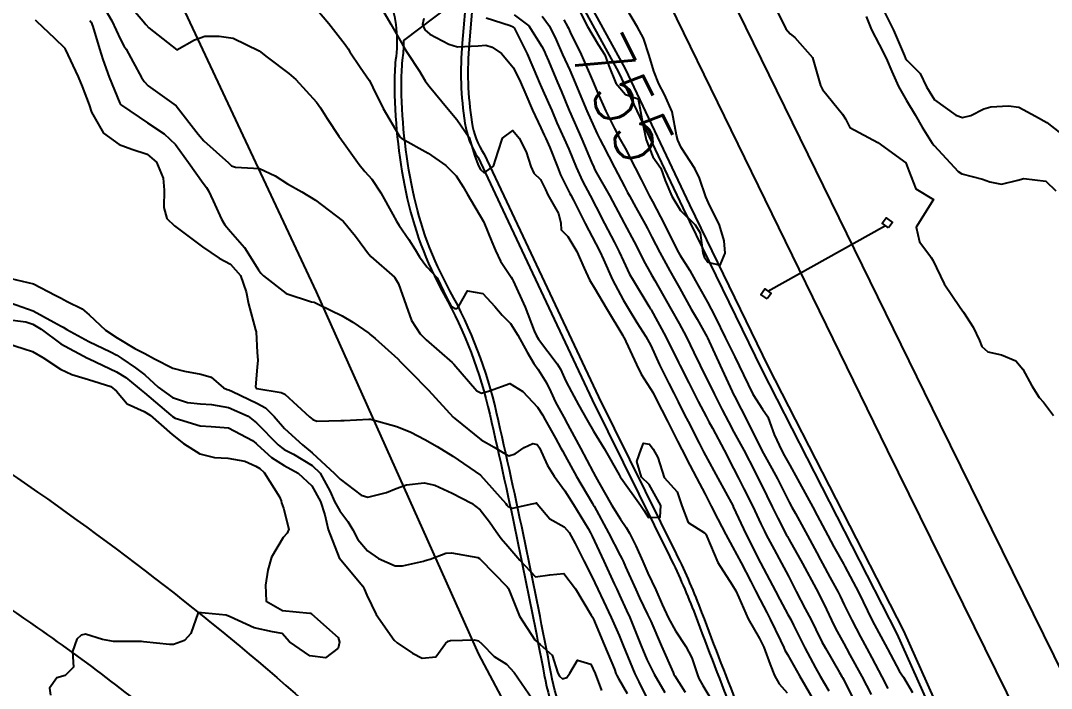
# Model space of a CAD drawing. Header units: metres. Extents: x 307586 to 320046, y 7427249 to 7434250.
# Drawn here: x 318234.5 to 318307.9, y 7430383.7 to 7430431.2 of the extents above; entities that cross this region are included whole.
import ezdxf
from ezdxf.enums import TextEntityAlignment as Align

# ---------------------------------------------------------------- set-up
doc = ezdxf.new("R2010")
doc.units = ezdxf.units.M
doc.header["$MEASUREMENT"] = 0
for name, color, linetype in [('Canaleta de Drenagem', 151, 'Continuous'), ('Cotas', 45, 'Continuous'), ('Curvas de Nivel 1m', 11, 'Continuous'), ('Curvas de Nivel 5m', 15, 'Continuous'), ('Divisa', 42, 'FENCELINE2'), ('Linha Férrea', 20, 'Continuous'), ('Portico', 45, 'Continuous'), ('Vias Primárias', 230, 'Continuous')]:
    doc.layers.add(name, color=color, linetype=linetype)
doc.styles.add('Style-STANDARD', font='STANDARD.shx')
doc.linetypes.add('FENCELINE2', pattern='A,0.25,-0.1,[132,ltypeshp.shx,S=0.1,R=0,X=-0.1,Y=0],-0.1,1', length=1.45)

msp = doc.modelspace()

# ---------------------------------------------------------------- linework, layer by layer
at = {"layer": 'Canaleta de Drenagem'}
for points in [[(318238.866, 7430477.517), (318239.46, 7430475.367, 0.004092), (318241.449, 7430468.388, 0.060398), (318243.484, 7430463.659, 0.044538), (318248.096, 7430457.146, -0.055988), (318250.287, 7430453.898, 0.014111), (318254.043, 7430447.177, -0.042026), (318258.785, 7430437.458, 0.009182), (318260.551, 7430433.139, -0.1339), (318261.187, 7430428.642, 0.031663), (318261.077, 7430426.886, 0.050953), (318261.886, 7430419.023, 0.075834), (318264.594, 7430411.737, -0.07067), (318267.864, 7430403.207, -0.009489), (318271.741, 7430384.654, 0.087586), (318274.093, 7430378.436, -0.011038), (318282.667, 7430363.265, 0.075199), (318288.671, 7430355.243, -0.052973), (318292.243, 7430350.886, -0.057361), (318296.17, 7430343.083, 0.034682), (318299.441, 7430335.776, 0.040892), (318306.852, 7430324.268, 0.009714), (318325.473, 7430300.92, 0.126211), (318330.798, 7430297.061, 21.942034)], [(318274.523, 7430378.692, -0.087586), (318272.232, 7430384.747, 0.009489), (318268.351, 7430403.319, 0.07067), (318265.031, 7430411.98, -0.075834), (318262.376, 7430419.124, -0.050953), (318261.577, 7430426.887, -0.031663), (318261.683, 7430428.579, 0.033289), (318261.755, 7430429.791), (318266.202, 7430433.172), (318265.895, 7430429.602, 0.060224), (318266.092, 7430423.907, 0.105193), (318267.027, 7430421.455), (318268.612, 7430418.122), (318275.161, 7430404.22), (318280.689, 7430393.05, -0.024626), (318282.482, 7430388.926, 0.003868), (318285.268, 7430381.717)], [(318266.734, 7430433.526), (318266.393, 7430429.559, 0.060224), (318266.586, 7430423.984, 0.106584), (318267.465, 7430421.7), (318269.064, 7430418.336), (318275.611, 7430404.438), (318281.137, 7430393.271, -0.024626), (318282.95, 7430389.102, 0.003858), (318285.725, 7430381.92), (318295.493, 7430362.126), (318300.512, 7430351.493, -0.062561), (318301.864, 7430347.358, 0.05323), (318304.957, 7430337.264, 0.06202), (318310.456, 7430327.829, -0.031869), (318316.975, 7430318.045, 0.041006), (318324.119, 7430307.739, -0.057606), (318328.392, 7430301.115)]]:
    msp.add_lwpolyline(points, format="xyb", dxfattribs=at)
for points in [[(318272.321, 7430437.218), (318277.497, 7430427.774), (318282.075, 7430418.101), (318287.698, 7430406.585), (318297.323, 7430387.789), (318306.773, 7430366.687), (318309.365, 7430359.462), (318312.679, 7430348.297), (318319.005, 7430328.15), (318324.169, 7430313.98), (318327.675, 7430304.92), (318331.65, 7430297.518)], [(318331.209, 7430297.281), (318327.22, 7430304.71), (318323.701, 7430313.804), (318318.532, 7430327.989), (318312.2, 7430348.151), (318308.89, 7430359.306), (318306.309, 7430366.5), (318296.872, 7430387.572), (318287.251, 7430406.362), (318281.624, 7430417.884), (318277.051, 7430427.547), (318272.17, 7430436.454)]]:
    msp.add_lwpolyline(points, dxfattribs=at)
at = {"layer": 'Curvas de Nivel 1m', "flags": 128}
for points, elevation in [([(318241.62, 7430433.014), (318243.191, 7430431.156), (318243.367, 7430430.93), (318243.588, 7430430.685), (318245.573, 7430429.13), (318246.85, 7430429.847), (318247.583, 7430430.092), (318248.591, 7430430.103), (318249.582, 7430429.95), (318251.434, 7430429.061), (318251.571, 7430428.956), (318252.025, 7430428.595), (318253.549, 7430427.45), (318254.053, 7430427.025), (318255.527, 7430425.41), (318255.803, 7430425.007), (318256.283, 7430424.234), (318257.119, 7430422.994), (318257.495, 7430422.462), (318258.559, 7430420.974), (318258.978, 7430420.477), (318259.463, 7430419.93), (318260.115, 7430418.953), (318260.969, 7430417.405), (318261.226, 7430416.942), (318261.42, 7430416.632), (318262.111, 7430415.631), (318262.547, 7430414.923), (318262.871, 7430414.391), (318263.391, 7430413.694), (318264.12, 7430412.903), (318264.798, 7430411.459), (318265.113, 7430410.892), (318265.351, 7430410.736), (318265.508, 7430410.732), (318265.654, 7430410.887), (318266.276, 7430411.975), (318267.367, 7430411.8), (318268.233, 7430410.857), (318268.753, 7430410.255), (318269.341, 7430409.655), (318269.854, 7430408.835), (318270.517, 7430407.625), (318270.996, 7430406.823), (318271.299, 7430406.38), (318271.912, 7430405.434), (318272.203, 7430404.806), (318272.54, 7430404.065), (318273.25, 7430402.79), (318273.263, 7430402.769), (318274.313, 7430400.779), (318275.216, 7430399.083), (318275.388, 7430398.768), (318275.632, 7430398.34), (318276.54, 7430396.756), (318277.173, 7430395.732), (318277.568, 7430395.145), (318277.802, 7430394.74), (318278.258, 7430393.837), (318278.755, 7430392.726), (318279.13, 7430391.887), (318279.69, 7430390.714), (318280.149, 7430389.663), (318280.582, 7430388.705), (318281.079, 7430387.795), (318281.823, 7430386.689), (318282.253, 7430385.88), (318282.643, 7430384.676), (318282.76, 7430384.394), (318283.035, 7430383.915), (318283.794, 7430382.662)], 763), ([(318240.044, 7430432.76), (318240.952, 7430431.186), (318241.58, 7430429.859), (318241.814, 7430429.415), (318241.965, 7430429.174), (318242.48, 7430428.245), (318243.071, 7430427.157), (318243.251, 7430426.866), (318243.537, 7430426.56), (318245.523, 7430425.13), (318247.09, 7430423.114), (318247.496, 7430422.641), (318249.27, 7430421.083), (318249.369, 7430420.979), (318249.471, 7430420.877), (318249.758, 7430420.789), (318251.469, 7430420.672), (318252.576, 7430420.156), (318253.459, 7430419.602), (318254.488, 7430419.02), (318255.444, 7430418.419), (318257.358, 7430416.991), (318257.422, 7430416.927), (318258.305, 7430415.869), (318258.975, 7430414.966), (318259.15, 7430414.713), (318259.398, 7430414.421), (318261.088, 7430412.943), (318261.376, 7430412.479), (318261.909, 7430410.932), (318262.285, 7430409.868), (318262.905, 7430408.916), (318263.327, 7430408.504), (318265.179, 7430406.891), (318265.302, 7430406.768), (318266.949, 7430404.873), (318267.281, 7430404.702), (318267.851, 7430404.861), (318269.288, 7430405.381), (318270.217, 7430404.831), (318271.272, 7430403.711), (318271.614, 7430403.162), (318271.798, 7430402.812), (318272.552, 7430401.491), (318272.93, 7430400.795), (318273.037, 7430400.599), (318273.228, 7430400.249), (318274.042, 7430398.782), (318275.184, 7430396.853), (318275.235, 7430396.769), (318275.298, 7430396.652), (318276.317, 7430394.758), (318277.147, 7430393.157), (318277.287, 7430392.89), (318277.353, 7430392.747), (318277.524, 7430392.357), (318278.255, 7430390.733), (318278.527, 7430390.149), (318279.095, 7430388.965), (318279.215, 7430388.719), (318279.321, 7430388.487), (318280.09, 7430386.71), (318280.911, 7430384.834), (318280.976, 7430384.701), (318281.042, 7430384.593), (318281.783, 7430383.441)], 764), ([(318259.732, 7430432.848), (318260.821, 7430430.948), (318261.58, 7430429.624), (318261.827, 7430429.188), (318261.989, 7430428.934), (318262.867, 7430427.606), (318263.262, 7430426.914), (318263.375, 7430426.746), (318263.539, 7430426.546), (318264.895, 7430424.896), (318265.516, 7430424.17), (318266.391, 7430422.881), (318266.789, 7430421.571), (318267.061, 7430420.874), (318267.199, 7430420.601), (318267.468, 7430420.377), (318268.14, 7430420.86), (318268.459, 7430421.885), (318268.759, 7430422.851), (318269.508, 7430423.393), (318269.967, 7430422.835), (318270.447, 7430421.872), (318270.794, 7430420.827), (318270.994, 7430420.35), (318271.464, 7430419.902), (318271.824, 7430419.182), (318271.999, 7430418.812), (318272.752, 7430417.481), (318272.921, 7430416.798), (318272.939, 7430416.318), (318273.413, 7430415.846), (318274.061, 7430414.783), (318274.585, 7430413.584), (318274.967, 7430412.774), (318275.373, 7430412.088), (318276.16, 7430410.762), (318277.333, 7430408.801), (318277.352, 7430408.769), (318277.365, 7430408.75), (318277.398, 7430408.683), (318278.314, 7430406.735), (318278.632, 7430406.065), (318279.286, 7430405.055), (318279.487, 7430404.718), (318279.712, 7430404.283), (318280.508, 7430402.708), (318281.242, 7430401.283), (318281.542, 7430400.695), (318282.119, 7430399.584), (318282.586, 7430398.679), (318283.196, 7430397.52), (318283.633, 7430396.666), (318284.099, 7430395.736), (318284.662, 7430394.655), (318285.154, 7430393.771), (318285.77, 7430392.644), (318286.445, 7430391.315), (318286.781, 7430390.633), (318287.107, 7430389.999), (318287.581, 7430389.106), (318287.833, 7430388.619), (318288.562, 7430387.116), (318288.794, 7430386.604), (318288.881, 7430386.422), (318289.058, 7430386.101), (318289.926, 7430384.591), (318291.024, 7430382.682)], 761), ([(318295.623, 7430432.505), (318296.603, 7430430.52), (318297.391, 7430428.695), (318297.474, 7430428.511), (318297.572, 7430428.369), (318298.498, 7430427.432), (318298.968, 7430426.489), (318299.539, 7430425.569), (318301.044, 7430424.465), (318301.521, 7430424.312), (318302.116, 7430424.451), (318303.032, 7430424.936), (318303.532, 7430425.069), (318304.803, 7430425.148), (318305.532, 7430425.044), (318306.733, 7430424.398), (318307.519, 7430423.95), (318308.399, 7430423.264)], 753), ([(318255.607, 7430431.952), (318256.398, 7430431.002), (318257.578, 7430429.492), (318257.774, 7430429.186), (318257.893, 7430428.985), (318258.638, 7430427.893), (318259.281, 7430426.964), (318259.378, 7430426.799), (318259.538, 7430426.45), (318260.271, 7430424.953), (318261.389, 7430423.056), (318261.458, 7430422.94), (318261.502, 7430422.887), (318261.612, 7430422.827), (318263.486, 7430421.785), (318264.736, 7430420.897), (318265.466, 7430420.166), (318265.96, 7430419.387), (318266.244, 7430418.882), (318267.423, 7430416.901), (318267.439, 7430416.87), (318268.019, 7430415.471), (318268.267, 7430414.857), (318268.638, 7430414.094), (318269.384, 7430412.956), (318269.457, 7430412.839), (318269.531, 7430412.688), (318270.395, 7430410.83), (318271.033, 7430409.126), (318271.164, 7430408.822), (318271.329, 7430408.552), (318272.674, 7430406.799), (318272.905, 7430406.402), (318273.291, 7430405.557), (318273.679, 7430404.786), (318274.178, 7430403.877), (318274.793, 7430402.775), (318275.251, 7430401.997), (318276.017, 7430400.762), (318277.075, 7430398.891), (318277.153, 7430398.751), (318277.212, 7430398.661), (318278.605, 7430396.729), (318278.822, 7430396.368), (318279.174, 7430395.854), (318279.993, 7430395.893), (318280.046, 7430396.711), (318279.205, 7430398.209), (318278.674, 7430398.728), (318278.33, 7430399.839), (318278.636, 7430400.729), (318278.81, 7430401.156), (318279.238, 7430401.077), (318279.499, 7430400.717), (318279.82, 7430400.121), (318280.271, 7430398.709), (318281.198, 7430397.692), (318281.539, 7430396.695), (318281.985, 7430395.502), (318283.164, 7430394.761), (318283.248, 7430394.669), (318283.325, 7430394.504), (318284.114, 7430392.66), (318285.119, 7430391.076), (318285.373, 7430390.647), (318285.588, 7430390.165), (318286.268, 7430388.638), (318287.072, 7430387.252), (318287.366, 7430386.625), (318287.825, 7430385.393), (318288.147, 7430384.613), (318288.461, 7430384.03), (318289.031, 7430383.389)], 762), ([(318269.605, 7430431.624), (318270.638, 7430430.83), (318271.578, 7430429.366), (318271.753, 7430428.995), (318271.831, 7430428.816), (318272.035, 7430428.343), (318272.683, 7430426.803), (318272.938, 7430426.2), (318273.523, 7430424.816), (318273.535, 7430424.79), (318273.544, 7430424.769), (318274.419, 7430422.781), (318275.109, 7430421.143), (318275.262, 7430420.772), (318275.33, 7430420.629), (318275.469, 7430420.378), (318276.387, 7430418.761), (318277.424, 7430416.804), (318277.452, 7430416.75), (318278.147, 7430415.476), (318278.522, 7430414.733), (318278.815, 7430414.147), (318279.387, 7430413.108), (318279.607, 7430412.718), (318279.921, 7430412.168), (318280.76, 7430410.706), (318281.343, 7430409.666), (318281.687, 7430409.045), (318281.872, 7430408.692), (318282.404, 7430407.596), (318282.842, 7430406.677), (318282.996, 7430406.371), (318283.294, 7430405.769), (318283.838, 7430404.664), (318284.408, 7430403.522), (318284.861, 7430402.654), (318285.252, 7430401.931), (318285.946, 7430400.643), (318286.734, 7430399.119), (318286.978, 7430398.632), (318287.206, 7430398.177), (318287.978, 7430396.618), (318288.376, 7430395.813), (318289.001, 7430394.602), (318289.06, 7430394.499), (318289.16, 7430394.317), (318290.12, 7430392.59), (318291.116, 7430390.786), (318291.221, 7430390.578), (318291.839, 7430389.308), (318292.194, 7430388.563), (318292.491, 7430387.963), (318293.076, 7430386.889), (318293.259, 7430386.548), (318293.512, 7430386.1), (318294.365, 7430384.537), (318295.03, 7430383.265)], 758), ([(318271.603, 7430431.523), (318272.127, 7430430.812), (318272.603, 7430429.824), (318273.054, 7430428.798), (318273.556, 7430427.679), (318273.95, 7430426.786), (318274.229, 7430426.09), (318274.764, 7430424.778), (318275.507, 7430423.152), (318275.702, 7430422.768), (318275.933, 7430422.329), (318276.745, 7430420.757), (318277.459, 7430419.399), (318277.681, 7430418.972), (318277.803, 7430418.745), (318278.27, 7430417.908), (318278.935, 7430416.727), (318279.104, 7430416.409), (318279.414, 7430415.795), (318279.965, 7430414.714), (318280.687, 7430413.41), (318281.089, 7430412.703), (318281.375, 7430412.19), (318282.211, 7430410.687), (318282.621, 7430409.956), (318283.333, 7430408.691), (318283.347, 7430408.67), (318283.355, 7430408.648), (318284.257, 7430406.66), (318285.125, 7430404.811), (318285.202, 7430404.651), (318285.281, 7430404.497), (318286.24, 7430402.64), (318287.233, 7430400.63), (318287.956, 7430399.354), (318288.355, 7430398.613), (318289.188, 7430396.959), (318289.38, 7430396.598), (318289.631, 7430396.142), (318290.492, 7430394.587), (318291.151, 7430393.351), (318291.411, 7430392.842), (318291.557, 7430392.574), (318292.08, 7430391.615), (318292.659, 7430390.557), (318292.811, 7430390.255), (318293.104, 7430389.644), (318293.644, 7430388.544), (318294.259, 7430387.36), (318294.702, 7430386.534), (318295.063, 7430385.876), (318295.791, 7430384.523), (318296.205, 7430383.689)], 757), ([(318294.663, 7430431.484), (318295.055, 7430430.535), (318295.583, 7430429.51), (318296.094, 7430428.525), (318296.499, 7430427.586), (318296.968, 7430426.516), (318297.538, 7430425.514), (318298.154, 7430424.501), (318298.649, 7430423.628), (318299.367, 7430422.482), (318299.5, 7430422.313), (318301.217, 7430420.463), (318301.471, 7430420.294), (318302.947, 7430419.917), (318303.466, 7430419.731), (318304.308, 7430419.578), (318305.467, 7430419.846), (318305.901, 7430419.973), (318307.467, 7430419.785), (318308.166, 7430419.086)], 754), ([(318235.495, 7430431.251), (318235.592, 7430431.153), (318236.862, 7430429.955), (318237.573, 7430429.274), (318237.592, 7430429.248), (318237.601, 7430429.23), (318237.626, 7430429.175), (318238.544, 7430427.215), (318238.845, 7430426.519), (318239.347, 7430425.203), (318239.515, 7430424.688), (318240.349, 7430423.191), (318241.485, 7430422.38), (318242.379, 7430422.064), (318243.478, 7430421.694), (318244.135, 7430421.143), (318244.598, 7430420.002), (318244.671, 7430419.138), (318244.66, 7430417.912), (318244.867, 7430417.136), (318245.418, 7430416.598), (318247.403, 7430415.11), (318248.6, 7430414.297), (318249.391, 7430413.88), (318250.124, 7430413.073), (318250.528, 7430411.906), (318250.685, 7430411.067), (318251.193, 7430409.202), (318251.226, 7430409.061), (318251.311, 7430407.593), (318251.337, 7430407.059), (318251.298, 7430406.549), (318251.183, 7430405.162), (318251.222, 7430405.061), (318251.283, 7430405.033), (318253.002, 7430404.756), (318253.279, 7430404.636), (318255.027, 7430403.012), (318255.26, 7430402.831), (318255.553, 7430402.713), (318257.259, 7430402.748), (318257.486, 7430402.76), (318259.261, 7430402.857), (318259.378, 7430402.842), (318261.254, 7430402.327), (318262.254, 7430401.919), (318263.24, 7430401.397), (318264.107, 7430400.901), (318265.226, 7430400.212), (318267.213, 7430398.87), (318269.005, 7430396.843), (318269.086, 7430396.745), (318269.181, 7430396.644), (318269.491, 7430396.525), (318270.878, 7430396.823), (318271.117, 7430396.888), (318271.184, 7430396.89), (318271.246, 7430396.819), (318272.13, 7430395.763), (318273.167, 7430395.19), (318273.525, 7430394.786), (318273.939, 7430393.998), (318274.56, 7430392.776), (318275.126, 7430391.663), (318275.558, 7430390.766), (318275.968, 7430389.898), (318276.496, 7430388.756), (318277.074, 7430387.466), (318277.371, 7430386.745), (318277.85, 7430385.537), (318278.196, 7430384.733), (318278.472, 7430384.161), (318279.026, 7430383.057)], 766), ([(318267.601, 7430431.409), (318269.309, 7430430.844), (318269.518, 7430430.767), (318269.591, 7430430.684), (318270.522, 7430428.831), (318271.256, 7430427.114), (318271.376, 7430426.822), (318271.539, 7430426.449), (318272.047, 7430425.331), (318272.271, 7430424.809), (318272.648, 7430423.937), (318273.168, 7430422.795), (318273.492, 7430422.051), (318274.021, 7430420.785), (318274.477, 7430419.793), (318275.014, 7430418.774), (318275.441, 7430417.944), (318276.03, 7430416.764), (318276.739, 7430415.427), (318277.088, 7430414.753), (318277.396, 7430414.102), (318277.821, 7430413.177), (318278.063, 7430412.74), (318279.187, 7430410.891), (318279.289, 7430410.721), (318279.315, 7430410.683), (318279.352, 7430410.62), (318280.409, 7430408.709), (318281.306, 7430406.882), (318281.392, 7430406.699), (318282.033, 7430405.432), (318282.411, 7430404.683), (318282.706, 7430404.108), (318283.267, 7430403.037), (318283.466, 7430402.668), (318283.717, 7430402.204), (318284.548, 7430400.657), (318285.22, 7430399.354), (318285.574, 7430398.646), (318285.959, 7430397.885), (318286.59, 7430396.636), (318287.171, 7430395.415), (318287.422, 7430394.883), (318287.55, 7430394.624), (318288.114, 7430393.577), (318288.646, 7430392.607), (318289.129, 7430391.681), (318289.682, 7430390.594), (318290.331, 7430389.358), (318290.743, 7430388.583), (318291.086, 7430387.898), (318291.518, 7430387.014), (318291.761, 7430386.57), (318292.772, 7430384.829), (318292.933, 7430384.552), (318292.974, 7430384.483), (318293.041, 7430384.353), (318293.953, 7430382.541)], 759), ([(318273.146, 7430431.251), (318273.398, 7430430.793), (318273.463, 7430430.663), (318273.589, 7430430.388), (318274.361, 7430428.782), (318275.047, 7430427.279), (318275.261, 7430426.773), (318275.536, 7430426.099), (318276.127, 7430424.764), (318276.746, 7430423.522), (318277.159, 7430422.753), (318277.494, 7430422.123), (318278.213, 7430420.739), (318278.636, 7430419.904), (318279.234, 7430418.723), (318279.447, 7430418.324), (318280.301, 7430416.711), (318281.19, 7430414.917), (318281.301, 7430414.701), (318281.401, 7430414.532), (318282.119, 7430413.418), (318282.523, 7430412.683), (318283.36, 7430411.169), (318283.639, 7430410.667), (318283.935, 7430410.076), (318284.626, 7430408.657), (318285.312, 7430407.277), (318285.627, 7430406.647), (318285.936, 7430406.004), (318286.604, 7430404.637), (318287.272, 7430403.557), (318287.654, 7430403.012), (318287.804, 7430402.622), (318288.114, 7430401.753), (318288.664, 7430400.609), (318288.861, 7430400.238), (318289.223, 7430399.585), (318289.778, 7430398.594), (318290.471, 7430397.317), (318290.871, 7430396.583), (318291.184, 7430396.002), (318291.946, 7430394.568), (318292.367, 7430393.774), (318293.039, 7430392.552), (318293.14, 7430392.372), (318294.127, 7430390.54), (318295.093, 7430388.53), (318296.175, 7430386.519), (318297.049, 7430384.913), (318297.313, 7430384.506), (318297.956, 7430383.415)], 756), ([(318233.765, 7430412.87), (318235.365, 7430412.472), (318236.912, 7430411.68), (318237.355, 7430411.45), (318237.501, 7430411.375), (318237.779, 7430411.224), (318238.834, 7430410.694), (318239.344, 7430410.282), (318240.5, 7430409.188), (318241.325, 7430408.634), (318242.602, 7430407.873), (318243.308, 7430407.521), (318243.999, 7430407.143), (318245.296, 7430406.487), (318246.138, 7430406.278), (318247.292, 7430406.052), (318248.021, 7430405.83), (318248.913, 7430405.086), (318249.169, 7430404.969), (318249.281, 7430404.935), (318249.543, 7430404.815), (318251.272, 7430403.994), (318251.888, 7430403.67), (318252.513, 7430403.041), (318253.25, 7430402.185), (318254.528, 7430401.017), (318255.227, 7430400.452), (318256.811, 7430398.994), (318257.207, 7430398.592), (318258.704, 7430397.453), (318259.188, 7430397.296), (318260.507, 7430397.633), (318261.198, 7430397.92), (318261.939, 7430398.192), (318263.204, 7430398.328), (318263.954, 7430398.151), (318265.193, 7430397.591), (318266.57, 7430396.876), (318267.178, 7430396.393), (318267.853, 7430395.543), (318268.308, 7430394.853), (318268.664, 7430394.353), (318269.153, 7430393.829), (318270.004, 7430392.831), (318271.125, 7430391.643), (318272.146, 7430391.786), (318273.129, 7430391.871), (318273.968, 7430390.781), (318275.094, 7430388.912), (318275.172, 7430388.769), (318275.238, 7430388.621), (318276.038, 7430386.76), (318276.733, 7430385.066), (318276.847, 7430384.752), (318276.906, 7430384.616), (318277.039, 7430384.4), (318277.638, 7430383.343)], 767), ([(318233.334, 7430411.27), (318235.346, 7430410.548), (318236.815, 7430409.758), (318237.335, 7430409.475), (318237.495, 7430409.388), (318237.747, 7430409.224), (318239.321, 7430408.381), (318240.85, 7430407.644), (318241.306, 7430407.406), (318241.673, 7430407.174), (318242.641, 7430406.505), (318243.291, 7430406.003), (318244.256, 7430405.14), (318245.276, 7430404.393), (318246.352, 7430404.039), (318247.271, 7430403.952), (318248.059, 7430403.886), (318249.269, 7430403.684), (318250.652, 7430403.066), (318251.256, 7430402.59), (318252.795, 7430401.037), (318253.025, 7430400.827), (318253.23, 7430400.702), (318253.878, 7430400.372), (318255.218, 7430399.553), (318255.776, 7430399.004), (318256.494, 7430397.697), (318256.806, 7430396.994), (318257.176, 7430396.326), (318257.766, 7430395.578), (318258.115, 7430394.976), (318258.471, 7430394.285), (318259.148, 7430393.49), (318259.943, 7430392.952), (318261.135, 7430392.429), (318261.652, 7430392.416), (318263.141, 7430392.762), (318263.259, 7430392.791), (318263.627, 7430392.905), (318264.732, 7430393.31), (318265.148, 7430393.352), (318267.003, 7430393.012), (318267.144, 7430392.938), (318267.176, 7430392.902), (318267.205, 7430392.869), (318269.114, 7430390.918), (318269.17, 7430390.839), (318269.218, 7430390.733), (318269.987, 7430388.831), (318271.068, 7430387.145), (318271.46, 7430386.814), (318272.315, 7430386.061), (318272.714, 7430384.795), (318272.817, 7430384.57), (318273.039, 7430384.39), (318273.362, 7430384.465), (318273.567, 7430384.785), (318274.12, 7430385.712), (318275.049, 7430385.422), (318275.375, 7430384.767), (318275.819, 7430383.551)], 768), ([(318233.34, 7430409.956), (318234.818, 7430409.775), (318235.337, 7430409.616), (318235.916, 7430409.244), (318237.318, 7430408.217), (318239.231, 7430407.201), (318239.28, 7430407.177), (318239.303, 7430407.171), (318239.35, 7430407.152), (318241.293, 7430406.216), (318241.942, 7430405.823), (318242.766, 7430405.158), (318243.04, 7430404.914), (318243.279, 7430404.726), (318245.144, 7430403.131), (318245.261, 7430403.035), (318245.465, 7430402.923), (318247.252, 7430402.371), (318248.029, 7430402.321), (318249.25, 7430402.237), (318250.966, 7430401.333), (318251.234, 7430401.116), (318251.292, 7430401.059), (318252.311, 7430400.131), (318253.218, 7430399.561), (318254.225, 7430399.02), (318255.199, 7430398.101), (318255.8, 7430397.004), (318256.117, 7430396.057), (318256.362, 7430394.998), (318257.143, 7430392.99), (318258.823, 7430390.964), (318258.931, 7430390.782), (318259.107, 7430390.323), (318259.774, 7430388.953), (318261.066, 7430387.139), (318261.265, 7430386.937), (318262.353, 7430386.218), (318263.052, 7430385.853), (318264.016, 7430385.938), (318264.7, 7430386.894), (318264.891, 7430387.066), (318265.066, 7430387.112), (318266.787, 7430387.153), (318267.066, 7430387.088), (318267.293, 7430386.867), (318268.176, 7430385.975), (318269.049, 7430385.417), (318269.608, 7430384.834), (318270.908, 7430382.937)], 769)]:
    msp.add_lwpolyline(points, dxfattribs=dict(at, elevation=elevation))
at = {"layer": 'Curvas de Nivel 5m', "flags": 128}
for points, elevation in [([(318273.981, 7430432.423), (318274.814, 7430430.778), (318275.58, 7430429.502), (318276.05, 7430428.765), (318276.346, 7430427.978), (318276.847, 7430426.757), (318277.535, 7430425.955), (318278.431, 7430425.636), (318278.597, 7430424.734), (318278.728, 7430423.945), (318279, 7430422.728), (318279.485, 7430421.507), (318280.035, 7430420.714), (318280.341, 7430419.834), (318280.824, 7430418.706), (318281.438, 7430417.693), (318282.482, 7430416.684), (318282.854, 7430416.116), (318283.041, 7430414.675), (318283.12, 7430414.395), (318283.396, 7430414.014), (318284.257, 7430413.799), (318284.623, 7430414.658), (318284.543, 7430415.527), (318284.227, 7430416.662), (318283.447, 7430418.246), (318283.247, 7430418.673), (318282.788, 7430420.002), (318282.457, 7430420.685), (318281.495, 7430422.186), (318281.248, 7430422.703), (318281.161, 7430423.049), (318280.845, 7430424.707), (318280.313, 7430425.935), (318279.909, 7430426.716), (318279.556, 7430427.609), (318279.217, 7430428.725), (318278.806, 7430429.953), (318278.391, 7430430.738), (318277.612, 7430432.017)], 755), ([(318288.308, 7430431.924), (318288.935, 7430430.61), (318289.247, 7430430.262), (318289.587, 7430430.012), (318290.853, 7430428.587), (318291.372, 7430426.764), (318291.404, 7430426.581), (318291.549, 7430426.292), (318292.982, 7430424.558), (318293.181, 7430424.217), (318293.513, 7430423.597), (318295.503, 7430422.53), (318297.481, 7430421.078), (318297.7, 7430420.507), (318298.204, 7430419.243), (318299.453, 7430418.48), (318298.226, 7430416.498), (318298.452, 7430415.46), (318299.186, 7430414.483), (318299.282, 7430414.362), (318299.4, 7430414.159), (318300.222, 7430412.472), (318301.358, 7430410.79), (318301.604, 7430410.456), (318302.288, 7430409.392), (318302.724, 7430408.439), (318302.908, 7430408.016), (318303.325, 7430407.643), (318304.307, 7430407.436), (318305.319, 7430407.006), (318305.809, 7430406.405), (318306.466, 7430405.228), (318306.975, 7430404.393), (318307.28, 7430404.06), (318308.008, 7430403.116)], 755), ([(318239.38, 7430431.203), (318239.476, 7430431.086), (318239.589, 7430430.788), (318240.076, 7430429.195), (318240.315, 7430428.439), (318240.756, 7430427.188), (318241.524, 7430425.325), (318241.575, 7430425.231), (318241.63, 7430425.178), (318243.504, 7430423.921), (318244.677, 7430423.138), (318245.492, 7430422.387), (318246.417, 7430421.121), (318247.458, 7430419.628), (318247.686, 7430419.337), (318247.834, 7430419.104), (318248.162, 7430418.379), (318248.763, 7430417.09), (318249.004, 7430416.672), (318249.414, 7430416.204), (318250.398, 7430415.07), (318251.387, 7430413.466), (318251.555, 7430413.228), (318251.746, 7430413.055), (318253.364, 7430411.789), (318255.162, 7430411.206), (318255.355, 7430411.17), (318255.695, 7430411.007), (318257.345, 7430410.202), (318258.109, 7430409.747), (318259.248, 7430408.961), (318259.332, 7430408.898), (318259.694, 7430408.59), (318261.306, 7430407.136), (318261.512, 7430406.937), (318262.409, 7430406.038), (318263.285, 7430405.136), (318263.499, 7430404.908), (318265.264, 7430402.999), (318265.377, 7430402.889), (318267.241, 7430401.376), (318268.169, 7430400.856), (318268.841, 7430400.458), (318269.227, 7430400.236), (318269.673, 7430400.391), (318270.313, 7430400.829), (318270.933, 7430401.128), (318271.236, 7430401.042), (318271.394, 7430400.818), (318271.977, 7430399.565), (318272.447, 7430398.801), (318273.197, 7430397.758), (318273.832, 7430396.784), (318274.861, 7430395.078), (318275.039, 7430394.771), (318275.161, 7430394.528), (318275.98, 7430392.762), (318276.728, 7430391.144), (318276.911, 7430390.752), (318277.109, 7430390.326), (318277.61, 7430389.254), (318277.834, 7430388.739), (318278.361, 7430387.444), (318278.649, 7430386.726), (318278.77, 7430386.434), (318279.053, 7430385.756), (318279.571, 7430384.715), (318280.338, 7430383.398)], 765), ([(318263.168, 7430431.348), (318263.076, 7430430.918), (318263.232, 7430430.558), (318263.586, 7430430.24), (318264.945, 7430429.53), (318265.577, 7430429.348), (318267.042, 7430429.412), (318267.579, 7430429.467), (318268.034, 7430429.32), (318268.705, 7430428.853), (318269.558, 7430427.854), (318270.047, 7430426.835), (318270.42, 7430425.946), (318270.917, 7430424.826), (318271.51, 7430423.577), (318271.748, 7430423.059), (318271.855, 7430422.815), (318272.136, 7430422.168), (318272.675, 7430420.802), (318272.908, 7430420.239), (318273.456, 7430419.134), (318273.571, 7430418.906), (318273.629, 7430418.788), (318273.814, 7430418.419), (318274.646, 7430416.778), (318275.408, 7430415.325), (318275.695, 7430414.767), (318275.951, 7430414.211), (318276.613, 7430412.758), (318277.362, 7430411.341), (318277.716, 7430410.745), (318278.345, 7430409.737), (318278.983, 7430408.725), (318279.323, 7430408.082), (318279.957, 7430406.713), (318280.613, 7430405.384), (318280.958, 7430404.703), (318281.277, 7430404.076), (318281.74, 7430403.166), (318281.983, 7430402.689), (318282.773, 7430401.144), (318283.012, 7430400.673), (318283.088, 7430400.529), (318283.229, 7430400.258), (318284.094, 7430398.661), (318285.183, 7430396.672), (318285.197, 7430396.65), (318285.206, 7430396.627), (318286.13, 7430394.64), (318287.143, 7430392.63), (318288.2, 7430390.614), (318288.517, 7430390.019), (318289.097, 7430388.958), (318289.289, 7430388.598), (318289.491, 7430388.194), (318290.291, 7430386.588), (318291.052, 7430385.159), (318291.393, 7430384.575), (318292.002, 7430383.535)], 760), ([(318233.319, 7430408.317), (318234.711, 7430407.857), (318235.309, 7430407.658), (318236.032, 7430407.243), (318237.295, 7430406.401), (318238.098, 7430406.025), (318239.288, 7430405.682), (318240.888, 7430405.184), (318241.278, 7430404.838), (318242.043, 7430403.947), (318243.265, 7430403.402), (318243.685, 7430403.146), (318245.242, 7430401.755), (318246.045, 7430401.122), (318247.226, 7430400.378), (318248.26, 7430400.131), (318249.223, 7430400.088), (318250.429, 7430399.86), (318251.217, 7430399.511), (318251.493, 7430399.333), (318251.803, 7430399.051), (318252.9, 7430397.321), (318253.011, 7430397.033), (318253.043, 7430396.893), (318253.178, 7430396.531), (318253.548, 7430395.026), (318253.443, 7430394.744), (318253.157, 7430394.439), (318252.32, 7430393.042), (318252.07, 7430392.105), (318251.89, 7430391.048), (318251.952, 7430389.898), (318253.095, 7430389.246), (318255.051, 7430389.053), (318255.093, 7430389.042), (318255.162, 7430389.009), (318257.068, 7430387.322), (318257.159, 7430386.989), (318257.059, 7430386.565), (318256.167, 7430385.883), (318255.053, 7430386.008), (318253.609, 7430387.025), (318253.071, 7430387.598), (318252.396, 7430387.717), (318251.077, 7430388.012), (318249.367, 7430388.799), (318249.09, 7430388.899), (318247.093, 7430389.11), (318246.584, 7430387.601), (318246.122, 7430387.119), (318245.353, 7430386.834), (318245.06, 7430386.82), (318243.197, 7430387.013), (318243.062, 7430387.027), (318242.942, 7430387.032), (318241.062, 7430387.04), (318240.289, 7430387.188), (318239.068, 7430387.553), (318238.777, 7430387.495), (318238.466, 7430387.209), (318238.155, 7430386.315), (318238.22, 7430385.212), (318237.638, 7430384.617), (318237.031, 7430384.441), (318236.519, 7430383.729), (318236.578, 7430383.227)], 770)]:
    msp.add_lwpolyline(points, dxfattribs=dict(at, elevation=elevation))
at = {"layer": 'Divisa'}
msp.add_lwpolyline([(318346.033, 7430280.53), (318329.671, 7430276.808), (318306.34, 7430310.639), (318304.653, 7430315.501), (318299.639, 7430326.467), (318294.785, 7430335.181), (318289.854, 7430344.195), (318279.803, 7430363.312), (318272.121, 7430376.674), (318267.074, 7430386.138), (318255.524, 7430411.905), (318244.211, 7430436.057)], dxfattribs=at)
at = {"layer": 'Linha Férrea'}
for points in [[(318353.465, 7430297.948, -0.020499), (318332.533, 7430335.907, -0.003286), (318324.421, 7430352.428), (318316.158, 7430369.544), (318299.933, 7430402.505), (318284.441, 7430434.159), (318251.452, 7430501.478), (318233.533, 7430538.25), (318220.97, 7430564.196), (318208.091, 7430591.223), (318195.799, 7430615.988), (318181.459, 7430645.218), (318169.353, 7430670.156), (318160.249, 7430688.679), (318144.733, 7430719.614), (318137.809, 7430733.056), (318128.948, 7430749.164, 0.002035), (318124.775, 7430756.707, 0.008027), (318110.211, 7430781.821, 0.005774)], [(318106.965, 7430779.685, -0.011325), (318121.017, 7430755.284, -0.011766), (318125.617, 7430747.177), (318134.109, 7430731.086), (318141.426, 7430717.275), (318156.851, 7430686.453), (318165.545, 7430668.805), (318178.066, 7430643.11), (318192.368, 7430613.974), (318204.322, 7430589.389), (318217.192, 7430562.381), (318230.34, 7430535.891), (318248.238, 7430499.17), (318280.677, 7430432.315), (318296.171, 7430400.659), (318312.39, 7430367.707), (318320.647, 7430350.606, 0.003286), (318328.783, 7430334.035, 0.020499), (318349.881, 7430295.775, 0.017872)]]:
    msp.add_lwpolyline(points, format="xyb", dxfattribs=at)
at = {"layer": 'Portico'}
for points in [[(318296.259, 7430416.456), (318295.81, 7430416.783), (318296.094, 7430417.173), (318296.543, 7430416.846)], [(318287.606, 7430411.404), (318287.157, 7430411.732), (318287.442, 7430412.122), (318287.891, 7430411.794)]]:
    msp.add_lwpolyline(points, close=True, dxfattribs=at)
msp.add_lwpolyline([(318287.667, 7430411.958), (318296.034, 7430416.62)], dxfattribs=at)
at = {"layer": 'Vias Primárias', "elevation": 758.327}
msp.add_lwpolyline([(318154.574, 7430452.885), (318190.109, 7430428.439), (318232.814, 7430399.623, -0.031669), (318254.655, 7430382.781, -0.030638), (318264.415, 7430373.096, -0.037661), (318269.651, 7430366.249, -0.023011), (318276.204, 7430355.102), (318299.017, 7430311.52), (318306.069, 7430298.158, 0.03014), (318320.501, 7430274.4, -0.068407), (318323.011, 7430269.453, 0.016644), (318327.268, 7430258.353), (318332.126, 7430248.931), (318345.327, 7430223.76)], format="xyb", dxfattribs=at)
msp.add_lwpolyline([(318154.574, 7430452.885), (318190.109, 7430428.439), (318232.814, 7430399.623, -0.031669), (318254.655, 7430382.781, -0.030638), (318264.415, 7430373.096, -0.037661), (318269.651, 7430366.249, -0.023011), (318276.204, 7430355.102), (318299.017, 7430311.52), (318306.069, 7430298.158, 0.03014), (318320.501, 7430274.4, -0.068407), (318323.011, 7430269.453, 0.016644), (318327.268, 7430258.353), (318332.126, 7430248.931), (318345.327, 7430223.76)], format="xyb", dxfattribs=at)
at = {"layer": 'Vias Primárias'}
msp.add_lwpolyline([(318331.58, 7430194.882), (318336.251, 7430198.891, 0.149556), (318340.719, 7430207.364, 0.106539), (318337.959, 7430218.698), (318321.072, 7430252.565), (318305.378, 7430283.355), (318281.593, 7430327.931), (318271.679, 7430346.385, 0.010407), (318263.382, 7430361.086, 0.054659), (318256.689, 7430370.004, 0.028285), (318246.567, 7430379.648, 0.024645), (318235.691, 7430388.009, 0.005951), (318219.57, 7430398.901), (318162.937, 7430436.212)], format="xyb", dxfattribs=at)
msp.add_lwpolyline([(318331.58, 7430194.882), (318336.251, 7430198.891, 0.149556), (318340.719, 7430207.364, 0.106539), (318337.959, 7430218.698), (318321.072, 7430252.565), (318305.378, 7430283.355), (318281.593, 7430327.931), (318271.679, 7430346.385, 0.010407), (318263.382, 7430361.086, 0.054659), (318256.689, 7430370.004, 0.028285), (318246.567, 7430379.648, 0.024645), (318235.691, 7430388.009, 0.005951), (318219.57, 7430398.901), (318162.937, 7430436.212)], format="xyb", dxfattribs=at)

# ---------------------------------------------------------------- texts
at = {"layer": 'Cotas', "style": 'Style-STANDARD'}
msp.add_text('755', height=4, rotation=296.49731, dxfattribs=at).set_placement((318277.346, 7430425.686, 755), align=Align.MIDDLE_CENTER)

doc.saveas('drawing.dxf')
